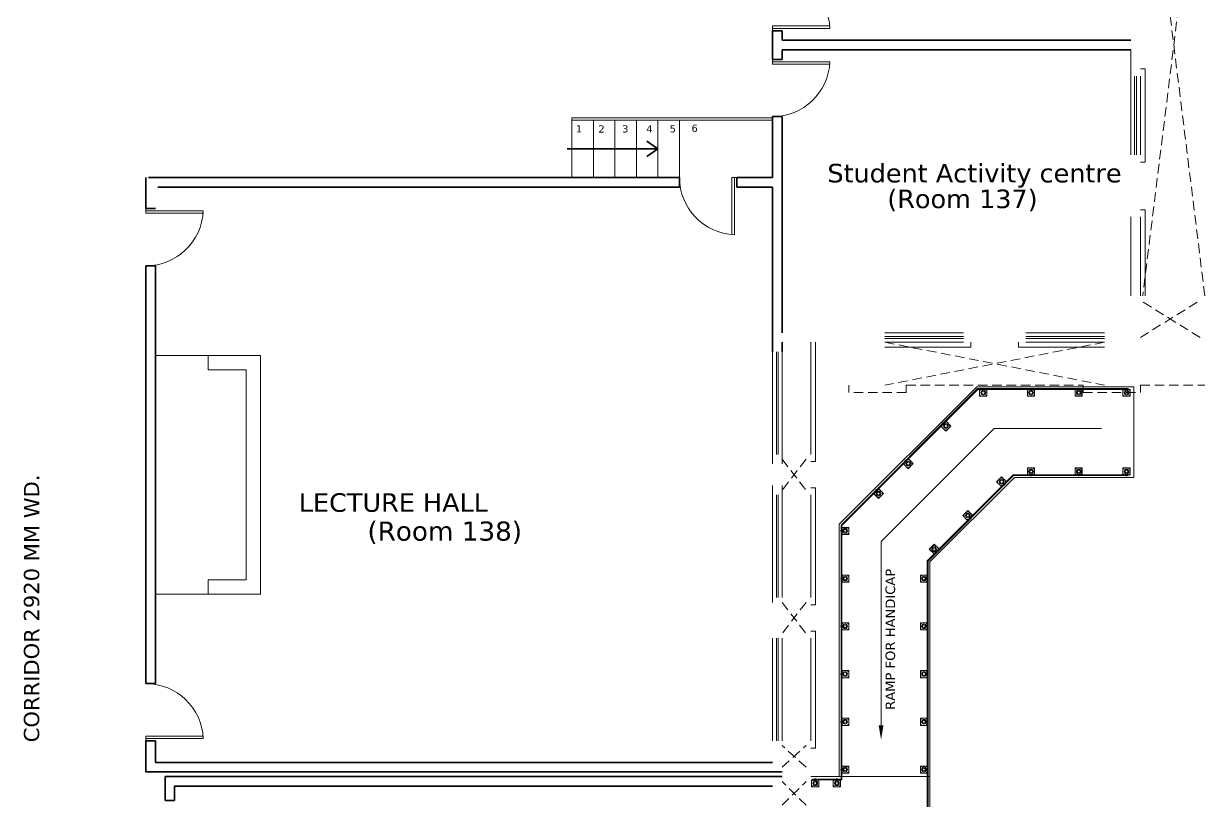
# Model space of a CAD drawing. Header units: millimetres. Extents: x -3092162 to 4513894, y -12317808 to 1849994.
# Drawn here: x -409841 to -385160, y -5866354 to -5850081 of the extents above; entities that cross this region are included whole.
import ezdxf

# ---------------------------------------------------------------- set-up
doc = ezdxf.new("R2010")
doc.units = ezdxf.units.MM
doc.header["$LTSCALE"] = 2
doc.header["$MEASUREMENT"] = 0
doc.linetypes.add('DASHED2', pattern=[0.375, 0.25, -0.125])
doc.layers.add('AEROW', color=7, linetype='Continuous', lineweight=15, true_color=0x0d0d0d)
doc.layers.add('DOT', color=7, linetype='DASHED2', lineweight=0, true_color=0x89067c)
for name, color, linetype, lineweight in [('DETAIL', 240, 'Continuous', 9), ('DOOR', 27, 'Continuous', 5), ('glass', 5, 'Continuous', 15), ('RAILING', 47, 'Continuous', 13), ('RAMP', 253, 'Continuous', 9), ('SILL', 74, 'Continuous', 9), ('STAIR', 252, 'Continuous', 9), ('Step', 251, 'Continuous', 9), ('TEXT', 7, 'Continuous', 13), ('WAll', 250, 'Continuous', 35)]:
    doc.layers.add(name, color=color, linetype=linetype, lineweight=lineweight)
doc.styles.add('style2', font='')
doc.styles.get('style2').set_extended_font_data('Verdana')

msp = doc.modelspace()

# ---------------------------------------------------------------- linework, layer by layer
at = {"layer": 'AEROW', "lineweight": 35, "ltscale": 100}
for q in [(-398462.5, -5852706.2), (-396792.5, -5852544.6), (-396792.5, -5852867.8)]:
    msp.add_line((-396559.3, -5852706.2), q, dxfattribs=at)
at = {"layer": 'AEROW', "ltscale": 100}
for p, q in [((-391888.5, -5860932.5), (-389522.1, -5858566)), ((-389522.1, -5858566), (-387273.7, -5858566)), ((-391888.5, -5864782.3), (-391888.5, -5860932.5))]:
    msp.add_line(p, q, dxfattribs=at)
msp.add_solid([(-391938.5, -5864782.3), (-391888.5, -5865082.3), (-391838.5, -5864782.3)], dxfattribs=at)
at = {"layer": 'DETAIL', "color": 253, "lineweight": 5, "ltscale": 0.5}
for p, q in [((-389825.3, -5857888.4), (-389825.3, -5857743.4)), ((-389825.3, -5857888.4), (-389675.3, -5857888.4)), ((-389812.3, -5857750.9), (-389812.3, -5857757.9)), ((-389812.3, -5857750.9), (-389805.3, -5857750.9)), ((-389812.3, -5857757.9), (-389805.3, -5857757.9)), ((-389812.3, -5857875.9), (-389812.3, -5857868.9)), ((-389812.3, -5857868.9), (-389805.3, -5857868.9)), ((-389812.3, -5857875.9), (-389805.3, -5857875.9)), ((-389805.3, -5857750.9), (-389805.3, -5857757.9)), ((-389805.3, -5857875.9), (-389805.3, -5857868.9)), ((-389695.3, -5857750.9), (-389695.3, -5857757.9)), ((-389695.3, -5857750.9), (-389688.3, -5857750.9)), ((-389695.3, -5857757.9), (-389688.3, -5857757.9)), ((-389695.3, -5857875.9), (-389695.3, -5857868.9)), ((-389695.3, -5857868.9), (-389688.3, -5857868.9)), ((-389695.3, -5857875.9), (-389688.3, -5857875.9)), ((-389688.3, -5857750.9), (-389688.3, -5857757.9)), ((-389688.3, -5857875.9), (-389688.3, -5857868.9)), ((-389675.3, -5857888.4), (-389675.3, -5857743.4)), ((-388825.3, -5857888.4), (-388825.3, -5857743.4)), ((-388825.3, -5857888.4), (-388675.3, -5857888.4)), ((-388812.3, -5857750.9), (-388812.3, -5857757.9)), ((-388812.3, -5857750.9), (-388805.3, -5857750.9)), ((-388812.3, -5857757.9), (-388805.3, -5857757.9)), ((-388812.3, -5857875.9), (-388812.3, -5857868.9)), ((-388812.3, -5857868.9), (-388805.3, -5857868.9)), ((-388812.3, -5857875.9), (-388805.3, -5857875.9)), ((-388805.3, -5857750.9), (-388805.3, -5857757.9)), ((-388805.3, -5857875.9), (-388805.3, -5857868.9)), ((-388695.3, -5857750.9), (-388695.3, -5857757.9)), ((-388695.3, -5857750.9), (-388688.3, -5857750.9)), ((-388695.3, -5857757.9), (-388688.3, -5857757.9)), ((-388695.3, -5857875.9), (-388695.3, -5857868.9)), ((-388695.3, -5857868.9), (-388688.3, -5857868.9)), ((-388695.3, -5857875.9), (-388688.3, -5857875.9)), ((-388688.3, -5857750.9), (-388688.3, -5857757.9)), ((-388688.3, -5857875.9), (-388688.3, -5857868.9)), ((-388675.3, -5857888.4), (-388675.3, -5857743.4)), ((-387825.3, -5857888.4), (-387825.3, -5857743.4)), ((-387825.3, -5857888.4), (-387675.3, -5857888.4)), ((-387812.3, -5857750.9), (-387812.3, -5857757.9)), ((-387812.3, -5857750.9), (-387805.3, -5857750.9)), ((-387812.3, -5857757.9), (-387805.3, -5857757.9)), ((-387812.3, -5857875.9), (-387812.3, -5857868.9)), ((-387812.3, -5857868.9), (-387805.3, -5857868.9)), ((-387812.3, -5857875.9), (-387805.3, -5857875.9)), ((-387805.3, -5857750.9), (-387805.3, -5857757.9)), ((-387805.3, -5857875.9), (-387805.3, -5857868.9)), ((-387695.3, -5857750.9), (-387695.3, -5857757.9)), ((-387695.3, -5857750.9), (-387688.3, -5857750.9)), ((-387695.3, -5857757.9), (-387688.3, -5857757.9)), ((-387695.3, -5857875.9), (-387695.3, -5857868.9)), ((-387695.3, -5857868.9), (-387688.3, -5857868.9)), ((-387695.3, -5857875.9), (-387688.3, -5857875.9)), ((-387688.3, -5857750.9), (-387688.3, -5857757.9)), ((-387688.3, -5857875.9), (-387688.3, -5857868.9)), ((-387675.3, -5857888.4), (-387675.3, -5857743.4)), ((-386825.3, -5857888.4), (-386825.3, -5857743.4)), ((-386825.3, -5857888.4), (-386675.3, -5857888.4)), ((-386812.3, -5857750.9), (-386812.3, -5857757.9)), ((-386812.3, -5857750.9), (-386805.3, -5857750.9)), ((-386812.3, -5857757.9), (-386805.3, -5857757.9)), ((-386812.3, -5857875.9), (-386812.3, -5857868.9)), ((-386812.3, -5857868.9), (-386805.3, -5857868.9)), ((-386812.3, -5857875.9), (-386805.3, -5857875.9)), ((-386805.3, -5857750.9), (-386805.3, -5857757.9)), ((-386805.3, -5857875.9), (-386805.3, -5857868.9)), ((-386675.3, -5857743.4), (-386712.8, -5857743.4)), ((-386695.3, -5857750.9), (-386695.3, -5857757.9)), ((-386695.3, -5857750.9), (-386688.3, -5857750.9)), ((-386695.3, -5857757.9), (-386688.3, -5857757.9)), ((-386695.3, -5857875.9), (-386695.3, -5857868.9)), ((-386695.3, -5857868.9), (-386688.3, -5857868.9)), ((-386695.3, -5857875.9), (-386688.3, -5857875.9)), ((-386688.3, -5857750.9), (-386688.3, -5857757.9)), ((-386688.3, -5857875.9), (-386688.3, -5857868.9)), ((-386675.3, -5857888.4), (-386675.3, -5857743.4)), ((-390536.7, -5858428.8), (-390531.8, -5858423.8)), ((-390536.7, -5858428.8), (-390531.8, -5858433.7)), ((-390531.8, -5858423.8), (-390526.8, -5858428.8)), ((-390531.8, -5858433.7), (-390526.8, -5858428.8)), ((-390425.4, -5858511.9), (-390527.9, -5858409.3)), ((-390531.4, -5858617.9), (-390634, -5858515.4)), ((-390619.5, -5858511.5), (-390614.5, -5858506.6)), ((-390619.5, -5858511.5), (-390614.5, -5858516.5)), ((-390614.5, -5858506.6), (-390609.6, -5858511.5)), ((-390614.5, -5858516.5), (-390609.6, -5858511.5)), ((-390536, -5858594.9), (-390531.1, -5858590)), ((-390531.1, -5858599.9), (-390536, -5858594.9)), ((-390531.4, -5858617.9), (-390425.4, -5858511.9)), ((-390526.1, -5858594.9), (-390531.1, -5858590)), ((-390531.1, -5858599.9), (-390526.1, -5858594.9)), ((-390453.3, -5858512.2), (-390448.3, -5858507.3)), ((-390448.3, -5858517.2), (-390453.3, -5858512.2)), ((-390443.4, -5858512.2), (-390448.3, -5858507.3)), ((-390448.3, -5858517.2), (-390443.4, -5858512.2)), ((-391318.5, -5859405), (-391421.1, -5859302.5)), ((-391406.6, -5859298.6), (-391401.6, -5859293.7)), ((-391406.6, -5859298.6), (-391401.6, -5859303.6)), ((-391401.6, -5859293.7), (-391396.7, -5859298.6)), ((-391401.6, -5859303.6), (-391396.7, -5859298.6)), ((-391323.8, -5859215.9), (-391318.9, -5859210.9)), ((-391323.8, -5859215.9), (-391318.9, -5859220.8)), ((-391323.1, -5859382.1), (-391318.2, -5859377.1)), ((-391318.2, -5859387), (-391323.1, -5859382.1)), ((-391318.9, -5859210.9), (-391313.9, -5859215.9)), ((-391318.9, -5859220.8), (-391313.9, -5859215.9)), ((-391318.5, -5859405), (-391212.5, -5859299)), ((-391313.2, -5859382.1), (-391318.2, -5859377.1)), ((-391318.2, -5859387), (-391313.2, -5859382.1)), ((-391212.5, -5859299), (-391315, -5859196.4)), ((-391240.4, -5859299.3), (-391235.4, -5859294.4)), ((-391235.4, -5859304.3), (-391240.4, -5859299.3)), ((-391230.5, -5859299.3), (-391235.4, -5859294.4)), ((-391235.4, -5859304.3), (-391230.5, -5859299.3)), ((-388825.3, -5859388.4), (-388675.3, -5859388.4)), ((-388825.3, -5859388.4), (-388825.3, -5859533.4)), ((-388812.3, -5859400.9), (-388812.3, -5859407.9)), ((-388812.3, -5859400.9), (-388805.3, -5859400.9)), ((-388812.3, -5859407.9), (-388805.3, -5859407.9)), ((-388805.3, -5859400.9), (-388805.3, -5859407.9)), ((-388695.3, -5859400.9), (-388695.3, -5859407.9)), ((-388695.3, -5859400.9), (-388688.3, -5859400.9)), ((-388695.3, -5859407.9), (-388688.3, -5859407.9)), ((-388688.3, -5859400.9), (-388688.3, -5859407.9)), ((-388675.3, -5859388.4), (-388675.3, -5859533.4)), ((-387825.3, -5859388.4), (-387675.3, -5859388.4)), ((-387825.3, -5859388.4), (-387825.3, -5859533.4)), ((-387812.3, -5859400.9), (-387812.3, -5859407.9)), ((-387812.3, -5859400.9), (-387805.3, -5859400.9)), ((-387812.3, -5859407.9), (-387805.3, -5859407.9)), ((-387805.3, -5859400.9), (-387805.3, -5859407.9)), ((-387695.3, -5859400.9), (-387695.3, -5859407.9)), ((-387695.3, -5859400.9), (-387688.3, -5859400.9)), ((-387695.3, -5859407.9), (-387688.3, -5859407.9)), ((-387688.3, -5859400.9), (-387688.3, -5859407.9)), ((-387675.3, -5859388.4), (-387675.3, -5859533.4)), ((-386825.3, -5859388.4), (-386675.3, -5859388.4)), ((-386825.3, -5859388.4), (-386825.3, -5859533.4)), ((-386812.3, -5859400.9), (-386812.3, -5859407.9)), ((-386812.3, -5859400.9), (-386805.3, -5859400.9)), ((-386812.3, -5859407.9), (-386805.3, -5859407.9)), ((-386805.3, -5859400.9), (-386805.3, -5859407.9)), ((-386695.3, -5859400.9), (-386695.3, -5859407.9)), ((-386695.3, -5859400.9), (-386688.3, -5859400.9)), ((-386695.3, -5859407.9), (-386688.3, -5859407.9)), ((-386688.3, -5859400.9), (-386688.3, -5859407.9)), ((-386675.3, -5859388.4), (-386675.3, -5859533.4)), ((-389470.8, -5859678.6), (-389364.7, -5859572.5)), ((-389470.8, -5859678.6), (-389368.2, -5859781.1)), ((-389452.7, -5859678.2), (-389447.8, -5859673.3)), ((-389452.7, -5859678.2), (-389447.8, -5859683.2)), ((-389447.8, -5859673.3), (-389442.8, -5859678.2)), ((-389447.8, -5859683.2), (-389442.8, -5859678.2)), ((-389370, -5859595.5), (-389365.1, -5859590.6)), ((-389370, -5859595.5), (-389365.1, -5859600.5)), ((-389365.1, -5859590.6), (-389360.1, -5859595.5)), ((-389365.1, -5859600.5), (-389360.1, -5859595.5)), ((-389364.7, -5859572.5), (-389262.2, -5859675.1)), ((-389286.6, -5859678.9), (-389281.6, -5859674)), ((-389281.6, -5859683.9), (-389286.6, -5859678.9)), ((-389276.7, -5859678.9), (-389281.6, -5859674)), ((-389281.6, -5859683.9), (-389276.7, -5859678.9)), ((-388812.3, -5859525.9), (-388812.3, -5859518.9)), ((-388812.3, -5859518.9), (-388805.3, -5859518.9)), ((-388812.3, -5859525.9), (-388805.3, -5859525.9)), ((-388805.3, -5859525.9), (-388805.3, -5859518.9)), ((-388695.3, -5859525.9), (-388695.3, -5859518.9)), ((-388695.3, -5859518.9), (-388688.3, -5859518.9)), ((-388695.3, -5859525.9), (-388688.3, -5859525.9)), ((-388688.3, -5859525.9), (-388688.3, -5859518.9)), ((-387812.3, -5859525.9), (-387812.3, -5859518.9)), ((-387812.3, -5859518.9), (-387805.3, -5859518.9)), ((-387812.3, -5859525.9), (-387805.3, -5859525.9)), ((-387805.3, -5859525.9), (-387805.3, -5859518.9)), ((-387695.3, -5859525.9), (-387695.3, -5859518.9)), ((-387695.3, -5859518.9), (-387688.3, -5859518.9)), ((-387695.3, -5859525.9), (-387688.3, -5859525.9)), ((-387688.3, -5859525.9), (-387688.3, -5859518.9)), ((-386812.3, -5859525.9), (-386812.3, -5859518.9)), ((-386812.3, -5859518.9), (-386805.3, -5859518.9)), ((-386812.3, -5859525.9), (-386805.3, -5859525.9)), ((-386805.3, -5859525.9), (-386805.3, -5859518.9)), ((-386695.3, -5859525.9), (-386695.3, -5859518.9)), ((-386695.3, -5859518.9), (-386688.3, -5859518.9)), ((-386695.3, -5859525.9), (-386688.3, -5859525.9)), ((-386688.3, -5859525.9), (-386688.3, -5859518.9)), ((-391942.1, -5860028.6), (-392044.6, -5859926.1)), ((-392025.2, -5859917.2), (-392030.1, -5859922.2)), ((-392030.1, -5859922.2), (-392025.2, -5859927.1)), ((-392025.2, -5859917.2), (-392020.2, -5859922.2)), ((-392020.2, -5859922.2), (-392025.2, -5859927.1)), ((-391942.5, -5859834.5), (-391947.4, -5859839.5)), ((-391947.4, -5859839.5), (-391942.5, -5859844.4)), ((-391942.5, -5859834.5), (-391937.5, -5859839.5)), ((-391937.5, -5859839.5), (-391942.5, -5859844.4)), ((-391836, -5859922.5), (-391942.1, -5860028.6)), ((-391836, -5859922.5), (-391938.6, -5859820)), ((-391859, -5859917.9), (-391864, -5859922.9)), ((-391859, -5859927.8), (-391864, -5859922.9)), ((-391854.1, -5859922.9), (-391859, -5859917.9)), ((-391854.1, -5859922.9), (-391859, -5859927.8)), ((-389369.3, -5859761.7), (-389364.3, -5859756.7)), ((-389364.3, -5859766.6), (-389369.3, -5859761.7)), ((-389359.4, -5859761.7), (-389364.3, -5859756.7)), ((-389364.3, -5859766.6), (-389359.4, -5859761.7)), ((-391941.8, -5860000.7), (-391946.7, -5860005.6)), ((-391941.8, -5860010.6), (-391946.7, -5860005.6)), ((-391936.8, -5860005.6), (-391941.8, -5860000.7)), ((-391936.8, -5860005.6), (-391941.8, -5860010.6)), ((-390177.9, -5860385.7), (-390071.8, -5860279.6)), ((-390177.9, -5860385.7), (-390075.3, -5860488.2)), ((-390159.8, -5860385.3), (-390154.9, -5860380.4)), ((-390159.8, -5860385.3), (-390154.9, -5860390.3)), ((-390154.9, -5860380.4), (-390149.9, -5860385.3)), ((-390154.9, -5860390.3), (-390149.9, -5860385.3)), ((-390077.1, -5860302.6), (-390072.2, -5860297.7)), ((-390077.1, -5860302.6), (-390072.2, -5860307.6)), ((-390072.2, -5860297.7), (-390067.2, -5860302.6)), ((-390072.2, -5860307.6), (-390067.2, -5860302.6)), ((-390071.8, -5860279.6), (-389969.3, -5860382.2)), ((-389993.7, -5860386), (-389988.7, -5860381.1)), ((-389988.7, -5860391), (-389993.7, -5860386)), ((-389983.8, -5860386), (-389988.7, -5860381.1)), ((-389988.7, -5860391), (-389983.8, -5860386)), ((-392565.5, -5860633.7), (-392710.5, -5860633.7)), ((-392703, -5860646.7), (-392696, -5860646.7)), ((-392703, -5860653.7), (-392703, -5860646.7)), ((-392703, -5860653.7), (-392696, -5860653.7)), ((-392696, -5860653.7), (-392696, -5860646.7)), ((-392578, -5860646.7), (-392585, -5860646.7)), ((-392585, -5860653.7), (-392585, -5860646.7)), ((-392578, -5860653.7), (-392585, -5860653.7)), ((-392578, -5860653.7), (-392578, -5860646.7)), ((-392565.5, -5860783.7), (-392565.5, -5860633.7)), ((-390076.4, -5860468.8), (-390071.5, -5860463.8)), ((-390071.5, -5860473.7), (-390076.4, -5860468.8)), ((-390066.5, -5860468.8), (-390071.5, -5860463.8)), ((-390071.5, -5860473.7), (-390066.5, -5860468.8)), ((-392565.5, -5860783.7), (-392710.5, -5860783.7)), ((-392703, -5860763.7), (-392696, -5860763.7)), ((-392703, -5860770.7), (-392703, -5860763.7)), ((-392703, -5860770.7), (-392696, -5860770.7)), ((-392696, -5860770.7), (-392696, -5860763.7)), ((-392578, -5860763.7), (-392585, -5860763.7)), ((-392585, -5860770.7), (-392585, -5860763.7)), ((-392578, -5860770.7), (-392585, -5860770.7)), ((-392578, -5860770.7), (-392578, -5860763.7)), ((-390775.4, -5860983.2), (-390881.4, -5861089.3)), ((-390881.4, -5861089.3), (-390778.9, -5861191.8)), ((-390858.5, -5861084), (-390863.4, -5861088.9)), ((-390863.4, -5861088.9), (-390858.5, -5861093.9)), ((-390858.5, -5861084), (-390853.5, -5861088.9)), ((-390853.5, -5861088.9), (-390858.5, -5861093.9)), ((-390775.7, -5861001.2), (-390780.7, -5861006.2)), ((-390780.7, -5861006.2), (-390775.7, -5861011.1)), ((-390775.7, -5861001.2), (-390770.8, -5861006.2)), ((-390770.8, -5861006.2), (-390775.7, -5861011.1)), ((-390775.4, -5860983.2), (-390672.8, -5861085.7)), ((-390692.3, -5861084.7), (-390697.2, -5861089.6)), ((-390692.3, -5861094.6), (-390697.2, -5861089.6)), ((-390687.3, -5861089.6), (-390692.3, -5861084.7)), ((-390687.3, -5861089.6), (-390692.3, -5861094.6)), ((-390775, -5861167.4), (-390780, -5861172.4)), ((-390775, -5861177.3), (-390780, -5861172.4)), ((-390770.1, -5861172.4), (-390775, -5861167.4)), ((-390770.1, -5861172.4), (-390775, -5861177.3)), ((-392565.5, -5861633.7), (-392710.5, -5861633.7)), ((-392703, -5861646.7), (-392696, -5861646.7)), ((-392703, -5861653.7), (-392703, -5861646.7)), ((-392703, -5861653.7), (-392696, -5861653.7)), ((-392696, -5861653.7), (-392696, -5861646.7)), ((-392578, -5861646.7), (-392585, -5861646.7)), ((-392585, -5861653.7), (-392585, -5861646.7)), ((-392578, -5861653.7), (-392585, -5861653.7)), ((-392578, -5861653.7), (-392578, -5861646.7)), ((-392565.5, -5861783.7), (-392565.5, -5861633.7)), ((-391065.5, -5861783.7), (-391065.5, -5861633.7)), ((-391065.5, -5861633.7), (-390920.5, -5861633.7)), ((-391053, -5861646.7), (-391046, -5861646.7)), ((-391053, -5861653.7), (-391053, -5861646.7)), ((-391053, -5861653.7), (-391046, -5861653.7)), ((-391046, -5861653.7), (-391046, -5861646.7)), ((-390928, -5861646.7), (-390935, -5861646.7)), ((-390935, -5861653.7), (-390935, -5861646.7)), ((-390928, -5861653.7), (-390935, -5861653.7)), ((-390928, -5861653.7), (-390928, -5861646.7)), ((-392565.5, -5861783.7), (-392710.5, -5861783.7)), ((-392703, -5861763.7), (-392696, -5861763.7)), ((-392703, -5861770.7), (-392703, -5861763.7)), ((-392703, -5861770.7), (-392696, -5861770.7)), ((-392696, -5861770.7), (-392696, -5861763.7)), ((-392578, -5861763.7), (-392585, -5861763.7)), ((-392585, -5861770.7), (-392585, -5861763.7)), ((-392578, -5861770.7), (-392585, -5861770.7)), ((-392578, -5861770.7), (-392578, -5861763.7)), ((-391065.5, -5861783.7), (-390920.5, -5861783.7)), ((-391053, -5861763.7), (-391046, -5861763.7)), ((-391053, -5861770.7), (-391053, -5861763.7)), ((-391053, -5861770.7), (-391046, -5861770.7)), ((-391046, -5861770.7), (-391046, -5861763.7)), ((-390928, -5861763.7), (-390935, -5861763.7)), ((-390935, -5861770.7), (-390935, -5861763.7)), ((-390928, -5861770.7), (-390935, -5861770.7)), ((-390928, -5861770.7), (-390928, -5861763.7)), ((-392565.5, -5862633.7), (-392710.5, -5862633.7)), ((-392703, -5862646.7), (-392696, -5862646.7)), ((-392703, -5862653.7), (-392703, -5862646.7)), ((-392696, -5862653.7), (-392696, -5862646.7)), ((-392578, -5862646.7), (-392585, -5862646.7)), ((-392585, -5862653.7), (-392585, -5862646.7)), ((-392578, -5862653.7), (-392578, -5862646.7)), ((-392565.5, -5862783.7), (-392565.5, -5862633.7)), ((-391065.5, -5862783.7), (-391065.5, -5862633.7)), ((-391065.5, -5862633.7), (-390920.5, -5862633.7)), ((-391053, -5862646.7), (-391046, -5862646.7)), ((-391053, -5862653.7), (-391053, -5862646.7)), ((-391046, -5862653.7), (-391046, -5862646.7)), ((-390928, -5862646.7), (-390935, -5862646.7)), ((-390935, -5862653.7), (-390935, -5862646.7)), ((-390928, -5862653.7), (-390928, -5862646.7)), ((-392565.5, -5862783.7), (-392710.5, -5862783.7)), ((-392703, -5862653.7), (-392696, -5862653.7)), ((-392703, -5862763.7), (-392696, -5862763.7)), ((-392703, -5862770.7), (-392703, -5862763.7)), ((-392703, -5862770.7), (-392696, -5862770.7)), ((-392696, -5862770.7), (-392696, -5862763.7)), ((-392578, -5862653.7), (-392585, -5862653.7)), ((-392578, -5862763.7), (-392585, -5862763.7)), ((-392585, -5862770.7), (-392585, -5862763.7)), ((-392578, -5862770.7), (-392585, -5862770.7)), ((-392578, -5862770.7), (-392578, -5862763.7)), ((-391065.5, -5862783.7), (-390920.5, -5862783.7)), ((-391053, -5862653.7), (-391046, -5862653.7)), ((-391053, -5862763.7), (-391046, -5862763.7)), ((-391053, -5862770.7), (-391053, -5862763.7)), ((-391053, -5862770.7), (-391046, -5862770.7)), ((-391046, -5862770.7), (-391046, -5862763.7)), ((-390928, -5862653.7), (-390935, -5862653.7)), ((-390928, -5862763.7), (-390935, -5862763.7)), ((-390935, -5862770.7), (-390935, -5862763.7)), ((-390928, -5862770.7), (-390935, -5862770.7)), ((-390928, -5862770.7), (-390928, -5862763.7)), ((-392565.5, -5863633.7), (-392710.5, -5863633.7)), ((-392565.5, -5863783.7), (-392565.5, -5863633.7)), ((-391065.5, -5863783.7), (-391065.5, -5863633.7)), ((-391065.5, -5863633.7), (-390920.5, -5863633.7)), ((-392565.5, -5863783.7), (-392710.5, -5863783.7)), ((-392703, -5863646.7), (-392696, -5863646.7)), ((-392703, -5863653.7), (-392703, -5863646.7)), ((-392703, -5863653.7), (-392696, -5863653.7)), ((-392703, -5863763.7), (-392696, -5863763.7)), ((-392703, -5863770.7), (-392703, -5863763.7)), ((-392703, -5863770.7), (-392696, -5863770.7)), ((-392696, -5863653.7), (-392696, -5863646.7)), ((-392696, -5863770.7), (-392696, -5863763.7)), ((-392578, -5863646.7), (-392585, -5863646.7)), ((-392585, -5863653.7), (-392585, -5863646.7)), ((-392578, -5863653.7), (-392585, -5863653.7)), ((-392578, -5863763.7), (-392585, -5863763.7)), ((-392585, -5863770.7), (-392585, -5863763.7)), ((-392578, -5863770.7), (-392585, -5863770.7)), ((-392578, -5863653.7), (-392578, -5863646.7)), ((-392578, -5863770.7), (-392578, -5863763.7)), ((-391065.5, -5863783.7), (-390920.5, -5863783.7)), ((-391053, -5863646.7), (-391046, -5863646.7)), ((-391053, -5863653.7), (-391053, -5863646.7)), ((-391053, -5863653.7), (-391046, -5863653.7)), ((-391053, -5863763.7), (-391046, -5863763.7)), ((-391053, -5863770.7), (-391053, -5863763.7)), ((-391053, -5863770.7), (-391046, -5863770.7)), ((-391046, -5863653.7), (-391046, -5863646.7)), ((-391046, -5863770.7), (-391046, -5863763.7)), ((-390928, -5863646.7), (-390935, -5863646.7)), ((-390935, -5863653.7), (-390935, -5863646.7)), ((-390928, -5863653.7), (-390935, -5863653.7)), ((-390928, -5863763.7), (-390935, -5863763.7)), ((-390935, -5863770.7), (-390935, -5863763.7)), ((-390928, -5863770.7), (-390935, -5863770.7)), ((-390928, -5863653.7), (-390928, -5863646.7)), ((-390928, -5863770.7), (-390928, -5863763.7)), ((-392565.5, -5864633.7), (-392710.5, -5864633.7)), ((-392565.5, -5864783.7), (-392710.5, -5864783.7)), ((-392703, -5864646.7), (-392696, -5864646.7)), ((-392703, -5864653.7), (-392703, -5864646.7)), ((-392703, -5864653.7), (-392696, -5864653.7)), ((-392703, -5864763.7), (-392696, -5864763.7)), ((-392703, -5864770.7), (-392703, -5864763.7)), ((-392703, -5864770.7), (-392696, -5864770.7)), ((-392696, -5864653.7), (-392696, -5864646.7)), ((-392696, -5864770.7), (-392696, -5864763.7)), ((-392578, -5864646.7), (-392585, -5864646.7)), ((-392585, -5864653.7), (-392585, -5864646.7)), ((-392578, -5864653.7), (-392585, -5864653.7)), ((-392578, -5864763.7), (-392585, -5864763.7)), ((-392585, -5864770.7), (-392585, -5864763.7)), ((-392578, -5864770.7), (-392585, -5864770.7)), ((-392578, -5864653.7), (-392578, -5864646.7)), ((-392578, -5864770.7), (-392578, -5864763.7)), ((-392565.5, -5864783.7), (-392565.5, -5864633.7)), ((-391065.5, -5864783.7), (-391065.5, -5864633.7)), ((-391065.5, -5864633.7), (-390920.5, -5864633.7)), ((-391065.5, -5864783.7), (-390920.5, -5864783.7)), ((-391053, -5864646.7), (-391046, -5864646.7)), ((-391053, -5864653.7), (-391053, -5864646.7)), ((-391053, -5864653.7), (-391046, -5864653.7)), ((-391053, -5864763.7), (-391046, -5864763.7)), ((-391053, -5864770.7), (-391053, -5864763.7)), ((-391053, -5864770.7), (-391046, -5864770.7)), ((-391046, -5864653.7), (-391046, -5864646.7)), ((-391046, -5864770.7), (-391046, -5864763.7)), ((-390928, -5864646.7), (-390935, -5864646.7)), ((-390935, -5864653.7), (-390935, -5864646.7)), ((-390928, -5864653.7), (-390935, -5864653.7)), ((-390928, -5864763.7), (-390935, -5864763.7)), ((-390935, -5864770.7), (-390935, -5864763.7)), ((-390928, -5864770.7), (-390935, -5864770.7)), ((-390928, -5864653.7), (-390928, -5864646.7)), ((-390928, -5864770.7), (-390928, -5864763.7)), ((-392565.5, -5865633.7), (-392710.5, -5865633.7)), ((-392710.5, -5865783.7), (-392710.5, -5865746.2)), ((-392565.5, -5865783.7), (-392710.5, -5865783.7)), ((-392703, -5865646.7), (-392696, -5865646.7)), ((-392703, -5865653.7), (-392703, -5865646.7)), ((-392703, -5865653.7), (-392696, -5865653.7)), ((-392703, -5865763.7), (-392696, -5865763.7)), ((-392703, -5865770.7), (-392703, -5865763.7)), ((-392703, -5865770.7), (-392696, -5865770.7)), ((-392696, -5865653.7), (-392696, -5865646.7)), ((-392696, -5865770.7), (-392696, -5865763.7)), ((-392578, -5865646.7), (-392585, -5865646.7)), ((-392585, -5865653.7), (-392585, -5865646.7)), ((-392578, -5865653.7), (-392585, -5865653.7)), ((-392578, -5865763.7), (-392585, -5865763.7)), ((-392585, -5865770.7), (-392585, -5865763.7)), ((-392578, -5865770.7), (-392585, -5865770.7)), ((-392578, -5865653.7), (-392578, -5865646.7)), ((-392578, -5865770.7), (-392578, -5865763.7)), ((-392565.5, -5865783.7), (-392565.5, -5865633.7)), ((-391065.5, -5865783.7), (-391065.5, -5865633.7)), ((-391065.5, -5865633.7), (-390920.5, -5865633.7)), ((-391065.5, -5865783.7), (-390920.5, -5865783.7)), ((-391053, -5865646.7), (-391046, -5865646.7)), ((-391053, -5865653.7), (-391053, -5865646.7)), ((-391053, -5865653.7), (-391046, -5865653.7)), ((-391053, -5865763.7), (-391046, -5865763.7)), ((-391053, -5865770.7), (-391053, -5865763.7)), ((-391053, -5865770.7), (-391046, -5865770.7)), ((-391046, -5865653.7), (-391046, -5865646.7)), ((-391046, -5865770.7), (-391046, -5865763.7)), ((-390928, -5865646.7), (-390935, -5865646.7)), ((-390935, -5865653.7), (-390935, -5865646.7)), ((-390928, -5865653.7), (-390935, -5865653.7)), ((-390928, -5865763.7), (-390935, -5865763.7)), ((-390935, -5865770.7), (-390935, -5865763.7)), ((-390928, -5865770.7), (-390935, -5865770.7)), ((-390928, -5865653.7), (-390928, -5865646.7)), ((-390928, -5865770.7), (-390928, -5865763.7)), ((-390920.5, -5865746.2), (-390920.5, -5865783.7)), ((-393343.3, -5866067.2), (-393343.3, -5865922.2)), ((-393343.3, -5866067.2), (-393193.3, -5866067.2)), ((-393330.3, -5865929.7), (-393330.3, -5865936.7)), ((-393330.3, -5865929.7), (-393323.3, -5865929.7)), ((-393330.3, -5865936.7), (-393323.3, -5865936.7)), ((-393330.3, -5866054.7), (-393330.3, -5866047.7)), ((-393330.3, -5866047.7), (-393323.3, -5866047.7)), ((-393330.3, -5866054.7), (-393323.3, -5866054.7)), ((-393323.3, -5865929.7), (-393323.3, -5865936.7)), ((-393323.3, -5866054.7), (-393323.3, -5866047.7)), ((-393213.3, -5865929.7), (-393213.3, -5865936.7)), ((-393213.3, -5865929.7), (-393206.3, -5865929.7)), ((-393213.3, -5865936.7), (-393206.3, -5865936.7)), ((-393213.3, -5866054.7), (-393213.3, -5866047.7)), ((-393213.3, -5866047.7), (-393206.3, -5866047.7)), ((-393213.3, -5866054.7), (-393206.3, -5866054.7)), ((-393206.3, -5865929.7), (-393206.3, -5865936.7)), ((-393206.3, -5866054.7), (-393206.3, -5866047.7)), ((-393193.3, -5866067.2), (-393193.3, -5865922.2)), ((-392890.1, -5866067.2), (-392890.1, -5865922.2)), ((-392890.1, -5866067.2), (-392740.1, -5866067.2)), ((-392877.1, -5865929.7), (-392877.1, -5865936.7)), ((-392877.1, -5865929.7), (-392870.1, -5865929.7)), ((-392877.1, -5865936.7), (-392870.1, -5865936.7)), ((-392877.1, -5866054.7), (-392877.1, -5866047.7)), ((-392877.1, -5866047.7), (-392870.1, -5866047.7)), ((-392877.1, -5866054.7), (-392870.1, -5866054.7)), ((-392870.1, -5865929.7), (-392870.1, -5865936.7)), ((-392870.1, -5866054.7), (-392870.1, -5866047.7)), ((-392760.1, -5865929.7), (-392760.1, -5865936.7)), ((-392760.1, -5865929.7), (-392753.1, -5865929.7)), ((-392760.1, -5865936.7), (-392753.1, -5865936.7)), ((-392760.1, -5866054.7), (-392760.1, -5866047.7)), ((-392760.1, -5866047.7), (-392753.1, -5866047.7)), ((-392760.1, -5866054.7), (-392753.1, -5866054.7)), ((-392753.1, -5865929.7), (-392753.1, -5865936.7)), ((-392753.1, -5866054.7), (-392753.1, -5866047.7)), ((-392740.1, -5866067.2), (-392740.1, -5865922.2))]:
    msp.add_line(p, q, dxfattribs=at)
at = {"layer": 'DOOR', "ltscale": 0.1}
for p, q in [((-394159.3, -5850131.2), (-392963.5, -5850131.2)), ((-394159.3, -5850231.2), (-394159.3, -5850131.2)), ((-394159.3, -5850181.2), (-392960.4, -5850181.2)), ((-394159.3, -5850831.2), (-394159.3, -5850931.2)), ((-394159.3, -5850881.2), (-392960.4, -5850881.2)), ((-394159.3, -5850931.2), (-392963.5, -5850931.2)), ((-395009.3, -5853306.2), (-395009.3, -5854502.1)), ((-394909.3, -5853306.2), (-395009.3, -5853306.2)), ((-394959.3, -5853306.2), (-394959.3, -5854505.2)), ((-407279.3, -5853956.2), (-407279.3, -5854056.2)), ((-407279.3, -5854006.2), (-406080.4, -5854006.2)), ((-407279.3, -5854056.2), (-406083.5, -5854056.2)), ((-407279.3, -5865006.2), (-406083.5, -5865006.2)), ((-407279.3, -5865106.2), (-407279.3, -5865006.2)), ((-407279.3, -5865056.2), (-406080.4, -5865056.2))]:
    msp.add_line(p, q, dxfattribs=at)
for centre, start, end in [((-394159.3, -5850231.2), 2.38802, 90), ((-394159.3, -5850831.2), 270, 357.61198), ((-394909.3, -5853306.2), 180, 267.61198), ((-407279.3, -5853956.2), 270, 357.61198), ((-407279.3, -5865106.2), 2.38802, 90)]:
    msp.add_arc(centre, 1200, start, end, dxfattribs=at)
at = {"layer": 'DOT', "ltscale": 400}
for p, q in [((-385109.3, -5855781.2), (-386409.3, -5845281.2)), ((-385109.3, -5845281.2), (-386409.3, -5855781.2)), ((-385209.3, -5856656.2), (-386459.3, -5855881.2)), ((-386459.3, -5856656.2), (-385209.3, -5855881.2)), ((-391809.8, -5856756.2), (-387209.3, -5857656.2)), ((-387209.3, -5856756.2), (-391809.8, -5857656.2)), ((-392559.8, -5857806.2), (-392559.8, -5857656.2)), ((-391360, -5857656.2), (-387659.1, -5857656.2)), ((-391360, -5857656.2), (-391360, -5857806.2)), ((-387659.1, -5857656.2), (-387659.1, -5857806.2)), ((-386459.3, -5857656.2), (-385110.1, -5857656.2)), ((-386459.3, -5857806.2), (-386459.3, -5857656.2)), ((-391360, -5857806.2), (-392559.8, -5857806.2)), ((-387659.1, -5857806.2), (-386459.3, -5857806.2)), ((-393459.3, -5859206.2), (-393959.3, -5859856.2)), ((-393959.3, -5859206.2), (-393459.3, -5859856.2)), ((-393459.3, -5862206.2), (-393959.3, -5862856.2)), ((-393959.3, -5862206.2), (-393459.3, -5862856.2)), ((-393959.3, -5865656.2), (-393459.3, -5865206.2)), ((-393459.3, -5865656.2), (-393959.3, -5865206.2)), ((-393959.3, -5866456.2), (-393459.3, -5865956.2)), ((-393459.3, -5866456.2), (-393959.3, -5865956.2))]:
    msp.add_line(p, q, dxfattribs=at)
at = {"layer": 'glass', "ltscale": 100}
for p, q in [((-386579.3, -5851181.2), (-386579.3, -5852831.2)), ((-386539.3, -5851181.2), (-386539.3, -5852831.2)), ((-390159.8, -5856636.2), (-391809.8, -5856636.2)), ((-390159.8, -5856676.2), (-391809.8, -5856676.2)), ((-387209.3, -5856636.2), (-388859.3, -5856636.2)), ((-387209.3, -5856676.2), (-388859.3, -5856676.2)), ((-394079.3, -5859106.2), (-394079.3, -5856956.2)), ((-394039.3, -5859106.2), (-394039.3, -5856956.2)), ((-394079.3, -5859956.2), (-394079.3, -5862106.2)), ((-394039.3, -5859956.2), (-394039.3, -5862106.2)), ((-394079.3, -5865106.2), (-394079.3, -5862956.2)), ((-394039.3, -5865106.2), (-394039.3, -5862956.2))]:
    msp.add_line(p, q, dxfattribs=at)
at = {"layer": 'RAILING', "ltscale": 100}
for p, q in [((-398359.3, -5852056.2), (-394159.3, -5852056.2)), ((-398359.3, -5852106.2), (-394159.3, -5852106.2)), ((-392726.5, -5860585.3), (-389868.8, -5857727.6)), ((-392710.5, -5860592), (-389862.6, -5857744)), ((-386712.8, -5857727.6), (-389868.8, -5857727.6)), ((-386712.8, -5857744), (-389862.6, -5857744)), ((-386712.8, -5857727.6), (-386712.8, -5857744)), ((-390920.5, -5861333.4), (-389120, -5859532.9)), ((-390904.5, -5861340), (-389113.7, -5859549.3)), ((-386712.8, -5859532.9), (-389120, -5859532.9)), ((-386712.8, -5859549.3), (-389113.7, -5859549.3)), ((-386712.8, -5859532.9), (-386712.8, -5859549.3)), ((-392726.5, -5865906.2), (-392726.5, -5860585.3)), ((-392710.5, -5865922.2), (-392710.5, -5860592)), ((-390920.5, -5868902.9), (-390920.5, -5861333.4)), ((-390904.5, -5868886.9), (-390904.5, -5861340)), ((-393314, -5865906.2), (-392726.5, -5865906.2)), ((-393314, -5865922.2), (-393314, -5865906.2)), ((-393314, -5865922.2), (-392710.5, -5865922.2))]:
    msp.add_line(p, q, dxfattribs=at)
at = {"layer": 'RAILING', "ltscale": 0.5}
for p, q in [((-389762.8, -5857727.4), (-389762.8, -5857723.4)), ((-389737.8, -5857723.4), (-389762.8, -5857723.4)), ((-389762.8, -5857760.4), (-389762.8, -5857743.4)), ((-389737.8, -5857727.4), (-389737.8, -5857723.4)), ((-389737.8, -5857760.4), (-389737.8, -5857743.4)), ((-388762.8, -5857727.4), (-388762.8, -5857723.4)), ((-388737.8, -5857723.4), (-388762.8, -5857723.4)), ((-388762.8, -5857760.4), (-388762.8, -5857743.4)), ((-388737.8, -5857727.4), (-388737.8, -5857723.4)), ((-388737.8, -5857760.4), (-388737.8, -5857743.4)), ((-387762.8, -5857727.4), (-387762.8, -5857723.4)), ((-387737.8, -5857723.4), (-387762.8, -5857723.4)), ((-387762.8, -5857760.4), (-387762.8, -5857743.4)), ((-387737.8, -5857727.4), (-387737.8, -5857723.4)), ((-387737.8, -5857760.4), (-387737.8, -5857743.4)), ((-386762.8, -5857727.4), (-386762.8, -5857723.4)), ((-386737.8, -5857723.4), (-386762.8, -5857723.4)), ((-386762.8, -5857760.4), (-386762.8, -5857743.4)), ((-386737.8, -5857727.4), (-386737.8, -5857723.4)), ((-386737.8, -5857760.4), (-386737.8, -5857743.4)), ((-390586.2, -5858439.4), (-390603.9, -5858457.1)), ((-390583.4, -5858442.2), (-390586.2, -5858439.4)), ((-390601.1, -5858459.9), (-390603.9, -5858457.1)), ((-390577.7, -5858483.2), (-390589.8, -5858471.2)), ((-390560.1, -5858465.5), (-390572.1, -5858453.5)), ((-391373.3, -5859226.5), (-391391, -5859244.2)), ((-391388.2, -5859247), (-391391, -5859244.2)), ((-391364.9, -5859270.3), (-391376.9, -5859258.3)), ((-391370.5, -5859229.3), (-391373.3, -5859226.5)), ((-391347.2, -5859252.7), (-391359.2, -5859240.6)), ((-388762.8, -5859516.4), (-388762.8, -5859533.4)), ((-388762.8, -5859549.4), (-388762.8, -5859553.4)), ((-388737.8, -5859553.4), (-388762.8, -5859553.4)), ((-388737.8, -5859516.4), (-388737.8, -5859533.4)), ((-388737.8, -5859549.4), (-388737.8, -5859553.4)), ((-387762.8, -5859516.4), (-387762.8, -5859533.4)), ((-387762.8, -5859549.4), (-387762.8, -5859553.4)), ((-387737.8, -5859553.4), (-387762.8, -5859553.4)), ((-387737.8, -5859516.4), (-387737.8, -5859533.4)), ((-387737.8, -5859549.4), (-387737.8, -5859553.4)), ((-386762.8, -5859516.4), (-386762.8, -5859533.4)), ((-386762.8, -5859549.4), (-386762.8, -5859553.4)), ((-386737.8, -5859553.4), (-386762.8, -5859553.4)), ((-386737.8, -5859516.4), (-386737.8, -5859533.4)), ((-386737.8, -5859549.4), (-386737.8, -5859553.4)), ((-392014.6, -5859867.7), (-391996.9, -5859850.1)), ((-392011.8, -5859870.6), (-392014.6, -5859867.7)), ((-391988.4, -5859893.9), (-392000.4, -5859881.9)), ((-391994.1, -5859852.9), (-391996.9, -5859850.1)), ((-391970.7, -5859876.2), (-391982.8, -5859864.2)), ((-389336.1, -5859724.9), (-389324, -5859736.9)), ((-389318.4, -5859707.2), (-389306.4, -5859719.2)), ((-389312.7, -5859748.2), (-389309.9, -5859751.1)), ((-389292.2, -5859733.4), (-389309.9, -5859751.1)), ((-389295.1, -5859730.6), (-389292.2, -5859733.4)), ((-390025.5, -5860414.3), (-390013.5, -5860426.4)), ((-390043.2, -5860432), (-390031.1, -5860444)), ((-390019.8, -5860455.3), (-390017, -5860458.2)), ((-389999.3, -5860440.5), (-390017, -5860458.2)), ((-390002.2, -5860437.7), (-389999.3, -5860440.5)), ((-392726.5, -5860696.2), (-392730.5, -5860696.2)), ((-392730.5, -5860696.2), (-392730.5, -5860721.2)), ((-392726.5, -5860721.2), (-392730.5, -5860721.2)), ((-392693.5, -5860696.2), (-392710.5, -5860696.2)), ((-392693.5, -5860721.2), (-392710.5, -5860721.2)), ((-390746.7, -5861135.6), (-390734.7, -5861147.6)), ((-390729.1, -5861117.9), (-390717, -5861129.9)), ((-390723.4, -5861158.9), (-390720.6, -5861161.7)), ((-390720.6, -5861161.7), (-390702.9, -5861144.1)), ((-390705.7, -5861141.2), (-390702.9, -5861144.1)), ((-392726.5, -5861696.2), (-392730.5, -5861696.2)), ((-392730.5, -5861696.2), (-392730.5, -5861721.2)), ((-392726.5, -5861721.2), (-392730.5, -5861721.2)), ((-392693.5, -5861696.2), (-392710.5, -5861696.2)), ((-392693.5, -5861721.2), (-392710.5, -5861721.2)), ((-390937.5, -5861696.2), (-390920.5, -5861696.2)), ((-390937.5, -5861721.2), (-390920.5, -5861721.2)), ((-390904.5, -5861696.2), (-390900.5, -5861696.2)), ((-390904.5, -5861721.2), (-390900.5, -5861721.2)), ((-390900.5, -5861696.2), (-390900.5, -5861721.2)), ((-392726.5, -5862696.2), (-392730.5, -5862696.2)), ((-392730.5, -5862696.2), (-392730.5, -5862721.2)), ((-392726.5, -5862721.2), (-392730.5, -5862721.2)), ((-392693.5, -5862696.2), (-392710.5, -5862696.2)), ((-392693.5, -5862721.2), (-392710.5, -5862721.2)), ((-390937.5, -5862696.2), (-390920.5, -5862696.2)), ((-390937.5, -5862721.2), (-390920.5, -5862721.2)), ((-390904.5, -5862696.2), (-390900.5, -5862696.2)), ((-390904.5, -5862721.2), (-390900.5, -5862721.2)), ((-390900.5, -5862696.2), (-390900.5, -5862721.2)), ((-392726.5, -5863696.2), (-392730.5, -5863696.2)), ((-392730.5, -5863696.2), (-392730.5, -5863721.2)), ((-392726.5, -5863721.2), (-392730.5, -5863721.2)), ((-392693.5, -5863696.2), (-392710.5, -5863696.2)), ((-392693.5, -5863721.2), (-392710.5, -5863721.2)), ((-390937.5, -5863696.2), (-390920.5, -5863696.2)), ((-390937.5, -5863721.2), (-390920.5, -5863721.2)), ((-390904.5, -5863696.2), (-390900.5, -5863696.2)), ((-390904.5, -5863721.2), (-390900.5, -5863721.2)), ((-390900.5, -5863696.2), (-390900.5, -5863721.2)), ((-392726.5, -5864696.2), (-392730.5, -5864696.2)), ((-392730.5, -5864696.2), (-392730.5, -5864721.2)), ((-392726.5, -5864721.2), (-392730.5, -5864721.2)), ((-392693.5, -5864696.2), (-392710.5, -5864696.2)), ((-392693.5, -5864721.2), (-392710.5, -5864721.2)), ((-390937.5, -5864696.2), (-390920.5, -5864696.2)), ((-390937.5, -5864721.2), (-390920.5, -5864721.2)), ((-390904.5, -5864696.2), (-390900.5, -5864696.2)), ((-390904.5, -5864721.2), (-390900.5, -5864721.2)), ((-390900.5, -5864696.2), (-390900.5, -5864721.2)), ((-392726.5, -5865696.2), (-392730.5, -5865696.2)), ((-392730.5, -5865696.2), (-392730.5, -5865721.2)), ((-392726.5, -5865721.2), (-392730.5, -5865721.2)), ((-392693.5, -5865696.2), (-392710.5, -5865696.2)), ((-392693.5, -5865721.2), (-392710.5, -5865721.2)), ((-390937.5, -5865696.2), (-390920.5, -5865696.2)), ((-390937.5, -5865721.2), (-390920.5, -5865721.2)), ((-390904.5, -5865696.2), (-390900.5, -5865696.2)), ((-390904.5, -5865721.2), (-390900.5, -5865721.2)), ((-390900.5, -5865696.2), (-390900.5, -5865721.2)), ((-393280.8, -5865906.2), (-393280.8, -5865902.2)), ((-393255.8, -5865902.2), (-393280.8, -5865902.2)), ((-393280.8, -5865939.2), (-393280.8, -5865922.2)), ((-393255.8, -5865906.2), (-393255.8, -5865902.2)), ((-393255.8, -5865939.2), (-393255.8, -5865922.2)), ((-392827.6, -5865906.2), (-392827.6, -5865902.2)), ((-392802.6, -5865902.2), (-392827.6, -5865902.2)), ((-392827.6, -5865939.2), (-392827.6, -5865922.2)), ((-392802.6, -5865906.2), (-392802.6, -5865902.2)), ((-392802.6, -5865939.2), (-392802.6, -5865922.2))]:
    msp.add_line(p, q, dxfattribs=at)
for centre, radius in [((-389747.8, -5857813.4), 50), ((-389747.8, -5857813.4), 31), ((-388747.8, -5857813.4), 50), ((-388747.8, -5857813.4), 31), ((-387747.8, -5857813.4), 50), ((-387747.8, -5857813.4), 31), ((-386747.8, -5857813.4), 50), ((-386747.8, -5857813.4), 31), ((-390529.7, -5858510.1), 50), ((-390529.7, -5858510.1), 31), ((-391316.8, -5859297.2), 50), ((-391316.8, -5859297.2), 31), ((-388747.8, -5859463.4), 50), ((-388747.8, -5859463.4), 31), ((-387747.8, -5859463.4), 50), ((-387747.8, -5859463.4), 31), ((-386747.8, -5859463.4), 50), ((-386747.8, -5859463.4), 31), ((-389362.9, -5859676.8), 50), ((-389362.9, -5859676.8), 31), ((-391943.9, -5859924.3), 50), ((-391943.9, -5859924.3), 31), ((-390070, -5860383.9), 50), ((-390070, -5860383.9), 31), ((-392640.5, -5860706.2), 50), ((-392640.5, -5860706.2), 31), ((-390777.1, -5861091), 50), ((-390777.1, -5861091), 31), ((-392640.5, -5861706.2), 50), ((-390990.5, -5861706.2), 50), ((-392640.5, -5861706.2), 31), ((-390990.5, -5861706.2), 31), ((-392640.5, -5862706.2), 50), ((-392640.5, -5862706.2), 31), ((-390990.5, -5862706.2), 50), ((-390990.5, -5862706.2), 31), ((-392640.5, -5863706.2), 50), ((-392640.5, -5863706.2), 31), ((-390990.5, -5863706.2), 50), ((-390990.5, -5863706.2), 31), ((-392640.5, -5864706.2), 50), ((-392640.5, -5864706.2), 31), ((-390990.5, -5864706.2), 50), ((-390990.5, -5864706.2), 31), ((-392640.5, -5865706.2), 50), ((-392640.5, -5865706.2), 31), ((-390990.5, -5865706.2), 50), ((-390990.5, -5865706.2), 31), ((-393265.8, -5865992.2), 50), ((-393265.8, -5865992.2), 31), ((-392812.6, -5865992.2), 50), ((-392812.6, -5865992.2), 31)]:
    msp.add_circle(centre, radius, dxfattribs=at)
for centre, start, end in [((-389750.3, -5857760.4), 180, 203.52189), ((-389750.3, -5857760.4), 341.87937, 0), ((-388750.3, -5857760.4), 180, 203.52189), ((-388750.3, -5857760.4), 341.87937, 0), ((-387750.3, -5857760.4), 180, 203.52189), ((-387750.3, -5857760.4), 341.87937, 0), ((-386750.3, -5857760.4), 180, 203.52189), ((-386750.3, -5857760.4), 341.87937, 0), ((-390568.9, -5858474.4), 225, 248.52189), ((-390568.9, -5858474.4), 26.87937, 45), ((-391356, -5859261.5), 225, 248.52189), ((-391356, -5859261.5), 26.87937, 45), ((-388750.3, -5859516.4), 156.47811, 180), ((-388750.3, -5859516.4), 0, 18.12063), ((-387750.3, -5859516.4), 156.47811, 180), ((-387750.3, -5859516.4), 0, 18.12063), ((-386750.3, -5859516.4), 156.47811, 180), ((-386750.3, -5859516.4), 0, 18.12063), ((-391979.6, -5859885.1), 225, 243.12063), ((-391979.6, -5859885.1), 21.47811, 45), ((-389327.2, -5859716.1), 201.47811, 225), ((-389327.2, -5859716.1), 45, 63.12063), ((-390034.3, -5860423.2), 45, 63.12063), ((-390034.3, -5860423.2), 201.47811, 225), ((-392693.5, -5860708.7), 71.87937, 90), ((-392693.5, -5860708.7), 270, 293.52189), ((-390737.9, -5861126.7), 206.87937, 225), ((-390737.9, -5861126.7), 45, 68.52189), ((-392693.5, -5861708.7), 71.87937, 90), ((-392693.5, -5861708.7), 270, 293.52189), ((-390937.5, -5861708.7), 246.47811, 270), ((-390937.5, -5861708.7), 90, 108.12063), ((-392693.5, -5862708.7), 71.87937, 90), ((-392693.5, -5862708.7), 270, 293.52189), ((-390937.5, -5862708.7), 246.47811, 270), ((-390937.5, -5862708.7), 90, 108.12063), ((-392693.5, -5863708.7), 71.87937, 90), ((-392693.5, -5863708.7), 270, 293.52189), ((-390937.5, -5863708.7), 246.47811, 270), ((-390937.5, -5863708.7), 90, 108.12063), ((-392693.5, -5864708.7), 71.87937, 90), ((-392693.5, -5864708.7), 270, 293.52189), ((-390937.5, -5864708.7), 246.47811, 270), ((-390937.5, -5864708.7), 90, 108.12063), ((-392693.5, -5865708.7), 71.87937, 90), ((-392693.5, -5865708.7), 270, 293.52189), ((-390937.5, -5865708.7), 246.47811, 270), ((-390937.5, -5865708.7), 90, 108.12063), ((-393268.3, -5865939.2), 180, 203.52189), ((-393268.3, -5865939.2), 341.87937, 0), ((-392815.1, -5865939.2), 180, 203.52189), ((-392815.1, -5865939.2), 341.87937, 0)]:
    msp.add_arc(centre, 12.5, start, end, dxfattribs=at)
at = {"layer": 'RAMP', "ltscale": 100}
for p, q in [((-392765.5, -5860569.2), (-389884.8, -5857688.4)), ((-389884.8, -5857688.4), (-386597.8, -5857688.4)), ((-386597.8, -5857688.4), (-386597.8, -5859588.4)), ((-390865.5, -5861356.2), (-389097.8, -5859588.4)), ((-389097.8, -5859588.4), (-386597.8, -5859588.4)), ((-392765.5, -5865856.2), (-392765.5, -5860569.2)), ((-390865.5, -5868206.2), (-390865.5, -5861356.2)), ((-393359.3, -5865856.2), (-392765.5, -5865856.2)), ((-392765.5, -5865856.2), (-392726.5, -5865856.2)), ((-392710.5, -5865856.2), (-390920.5, -5865856.2)), ((-390904.5, -5865856.2), (-390865.5, -5865856.2)), ((-390865.5, -5865856.2), (-390865.5, -5865762.2))]:
    msp.add_line(p, q, dxfattribs=at)
at = {"layer": 'RAMP'}
for p, q in [((-386675.3, -5859533.4), (-386712.8, -5859533.4)), ((-393314, -5865922.2), (-393343.3, -5865922.2))]:
    msp.add_line(p, q, dxfattribs=at)
at = {"layer": 'SILL', "ltscale": 100}
for p, q in [((-386659.3, -5852831.2), (-386659.3, -5850631.2)), ((-386359.3, -5851031.5), (-386459.3, -5851031.5)), ((-386359.3, -5851031.5), (-386359.3, -5852981.4)), ((-386459.3, -5852831.2), (-386459.3, -5851181.2)), ((-386359.3, -5852981.4), (-386459.3, -5852981.4)), ((-386359.3, -5853980.8), (-386459.3, -5853980.8)), ((-386359.3, -5855781.2), (-386359.3, -5853980.8)), ((-386659.3, -5854131.2), (-386659.3, -5855781.2)), ((-386459.3, -5855781.2), (-386459.3, -5854131.2)), ((-390159.8, -5856556.2), (-391809.8, -5856556.2)), ((-387209.3, -5856556.2), (-388859.3, -5856556.2)), ((-394159.3, -5859306.2), (-394159.3, -5856956.2)), ((-394159.3, -5859006.2), (-394159.3, -5856956.2)), ((-393959.3, -5859306.2), (-393959.3, -5856956.2)), ((-393959.3, -5859106.2), (-393959.3, -5856956.2)), ((-393359.3, -5859106.2), (-393359.3, -5856756.2)), ((-393259.3, -5859256.2), (-393259.3, -5856756.2)), ((-391809.8, -5856756.2), (-390159.8, -5856756.2)), ((-391809.4, -5856856.2), (-390009.4, -5856856.2)), ((-390009.4, -5856856.2), (-390009.4, -5856756.2)), ((-389009.7, -5856856.2), (-389009.7, -5856756.2)), ((-387209.7, -5856856.2), (-389009.7, -5856856.2)), ((-388859.3, -5856756.2), (-387209.3, -5856756.2)), ((-393259.3, -5859256.2), (-393359.3, -5859256.2)), ((-394159.3, -5859756.2), (-394159.3, -5862106.2)), ((-393959.3, -5859756.2), (-393959.3, -5862106.2)), ((-393259.3, -5859806.6), (-393359.3, -5859806.6)), ((-393259.3, -5862256.2), (-393259.3, -5859806.6)), ((-394159.3, -5860056.2), (-394159.3, -5862206.2)), ((-393959.3, -5859956.2), (-393959.3, -5862106.2)), ((-393359.3, -5859956.2), (-393359.3, -5862106.2)), ((-393259.3, -5862256.2), (-393359.3, -5862256.2)), ((-393259.3, -5862806.6), (-393359.3, -5862806.6)), ((-393259.3, -5865256.2), (-393259.3, -5862806.6)), ((-394159.3, -5865106.2), (-394159.3, -5862956.2)), ((-393959.3, -5865106.2), (-393959.3, -5862956.2)), ((-393359.3, -5862956.2), (-393359.3, -5865106.2)), ((-393259.3, -5865256.2), (-393359.3, -5865256.2))]:
    msp.add_line(p, q, dxfattribs=at)
at = {"layer": 'STAIR', "ltscale": 100}
for p, q in [((-398359.3, -5853306.2), (-398359.3, -5852056.2)), ((-397909.3, -5853306.2), (-397909.3, -5852106.2)), ((-397459.3, -5853306.2), (-397459.3, -5852106.2)), ((-397009.3, -5853306.2), (-397009.3, -5852106.2)), ((-396559.3, -5853306.2), (-396559.3, -5852106.2)), ((-396109.3, -5853306.2), (-396109.3, -5852106.2))]:
    msp.add_line(p, q, dxfattribs=at)
at = {"layer": 'Step', "ltscale": 15000}
for p, q in [((-404879.8, -5857031.2), (-407079.8, -5857031.2)), ((-404879.8, -5857031.2), (-404879.8, -5862031.2)), ((-405179.8, -5857331.2), (-405979.8, -5857331.2)), ((-405179.8, -5861731.2), (-405179.8, -5857331.2)), ((-405179.8, -5861731.2), (-405979.8, -5861731.2)), ((-404879.8, -5862031.2), (-407079.8, -5862031.2))]:
    msp.add_line(p, q, dxfattribs=at)
at = {"layer": 'Step', "ltscale": 100}
for p, q in [((-405979.8, -5857331.2), (-405979.8, -5857031.2)), ((-405979.8, -5861731.2), (-405979.8, -5862031.2))]:
    msp.add_line(p, q, dxfattribs=at)
at = {"layer": 'WAll', "ltscale": 100}
for p, q in [((-394159.3, -5850231.2), (-394159.3, -5850831.2)), ((-394159.3, -5850231.2), (-393959.3, -5850231.2)), ((-393959.3, -5850231.2), (-393959.3, -5850431.2)), ((-393959.3, -5850431.2), (-386659.3, -5850431.2)), ((-393959.3, -5850631.2), (-393959.3, -5850831.2)), ((-393959.3, -5850631.2), (-386659.3, -5850631.2)), ((-394159.3, -5850831.2), (-393959.3, -5850831.2)), ((-394159.3, -5852031.2), (-394159.3, -5853306.2)), ((-394159.3, -5852031.2), (-393959.3, -5852031.2)), ((-393959.3, -5852031.2), (-393959.3, -5856556.2)), ((-407279.3, -5853956.2), (-407279.3, -5853306.2)), ((-407229.3, -5853306.2), (-396109.3, -5853306.2)), ((-407029.3, -5853506.2), (-396109.3, -5853506.2)), ((-396109.3, -5853306.2), (-396109.3, -5853506.2)), ((-394909.3, -5853306.2), (-394159.3, -5853306.2)), ((-394909.3, -5853306.2), (-394909.3, -5853506.2)), ((-394909.3, -5853506.2), (-394159.3, -5853506.2)), ((-394159.3, -5853506.2), (-394159.3, -5856956.2)), ((-407279.3, -5853956.2), (-407079.3, -5853956.2)), ((-407279.3, -5863906.2), (-407279.3, -5855156.2)), ((-407279.3, -5855156.2), (-407079.3, -5855156.2)), ((-407079.3, -5863906.2), (-407079.3, -5855156.2)), ((-393959.3, -5856956.2), (-393959.3, -5856756.2)), ((-407279.3, -5863906.2), (-407079.3, -5863906.2)), ((-407279.3, -5865756.2), (-407279.3, -5865106.2)), ((-407279.3, -5865106.2), (-407079.3, -5865106.2)), ((-407079.3, -5865556.2), (-407079.3, -5865106.2)), ((-407079.3, -5865556.2), (-394159.3, -5865556.2)), ((-407279.3, -5865756.2), (-393959.3, -5865756.2)), ((-393959.3, -5865856.2), (-406879.3, -5865856.2)), ((-406879.3, -5866354.2), (-406879.3, -5865856.2)), ((-394159.3, -5866056.2), (-406679.3, -5866056.2)), ((-406679.3, -5866056.2), (-406679.3, -5866354.2)), ((-406879.3, -5866354.2), (-406679.3, -5866354.2))]:
    msp.add_line(p, q, dxfattribs=at)

# ---------------------------------------------------------------- texts
at = {"layer": 'TEXT', "style": 'style2'}
for s, height, p in [('1', 150, (-398280.1, -5852362.4)), ('2', 150, (-397807.1, -5852363.7)), ('3', 150, (-397309.6, -5852362.1)), ('4', 150, (-396803.9, -5852362.1)), ('5', 150, (-396313.2, -5852360.6)), ('6', 150, (-395857.4, -5852349.8)), ('Student Activity centre', 388.885, (-393012.1, -5853408.6)), ('(Room 137)', 388.88, (-391757.4, -5853947.4))]:
    msp.add_text(s, height=height, dxfattribs=at).set_placement(p)
for s, height, p in [('CORRIDOR 2920 MM WD.', 321.425, (-409514.2, -5865137.2)), ('RAMP FOR HANDICAP', 200, (-391594.8, -5864457.4))]:
    msp.add_text(s, height=height, rotation=90, dxfattribs=at).set_placement(p)
at = {"layer": 'TEXT', "lineweight": 50, "style": 'style2'}
for s, height, p in [('LECTURE HALL', 388.885, (-404079.2, -5860308.6)), ('(Room 138)', 400.02, (-402642.4, -5860912.3))]:
    msp.add_text(s, height=height, dxfattribs=at).set_placement(p)

doc.saveas('drawing.dxf')
